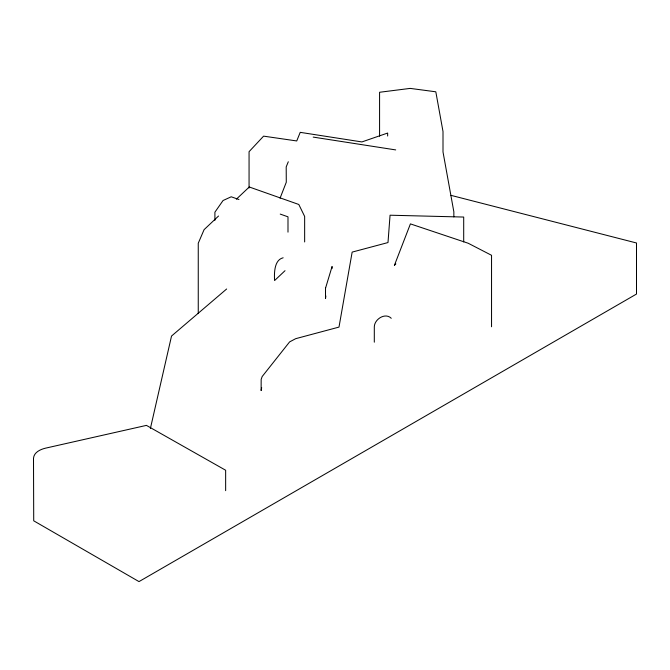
<?xml version="1.0" encoding="UTF-8"?>
<svg xmlns="http://www.w3.org/2000/svg" width="670" height="670" viewBox="0 0 670 670"><rect width="100%" height="100%" fill="white"/><g stroke="black" fill="none" stroke-linecap="round" stroke-linejoin="round"><path stroke-width="1" d="M325.511 288.284L332.077 266.493L332.077 268.536M150.382 428.524L171.528 336.047L226.636 288.996M325.854 295.956L325.511 298.493L325.511 287.43M261.685 387.679L261.124 390.568L261.166 379.387L262.171 376.54L289.591 341.918L295.688 338.677L338.995 327.094L352.152 252.104L387.997 242.557L390.057 215.212L463.699 217.055L463.699 241.92M280.06 198.203L286.283 182.24L286.199 166.905L288.293 161.763M395.853 263.905L394.396 265.353L410.417 223.889L468.213 243.252L491.546 255.295L491.546 326.767M218.529 216.025L204.09 229.659L198.253 243.235L198.253 313.61M236.359 199.191L249.273 186.989L298.803 204.476L304.649 216.418L304.649 241.954M285.018 270.697L274.583 280.554C274.156 273.31 274.139 259.834 283.15 257.791M395.702 149.912L313.192 137.099M450.994 195.355L636.5 242.984L636.5 294.046L139 581.602L33.718 520.808L33.5 458.196C34.028 452.292 40.342 449.411 45.426 448.188L146.429 425.383L225.648 470.248L225.648 490.666M238.964 199.526L231.209 196.787L223.06 200.514L214.903 212.189L214.903 220.363M280.236 214.099L287.991 216.829L287.991 232.147M391.255 318.284C385.242 312.228 374.379 319.238 374.304 326.885L374.304 342.186M453.85 216.912L453.85 211.812L443.004 151.931L443.004 131.513L435.818 91.798L410.182 88.398L379.58 92.267L379.58 136.186M387.654 136.018L387.654 133.045L361.892 141.931L300.227 132.35L296.735 140.951L263.595 136.144L249.064 151.688L249.064 187.985"/></g></svg>
